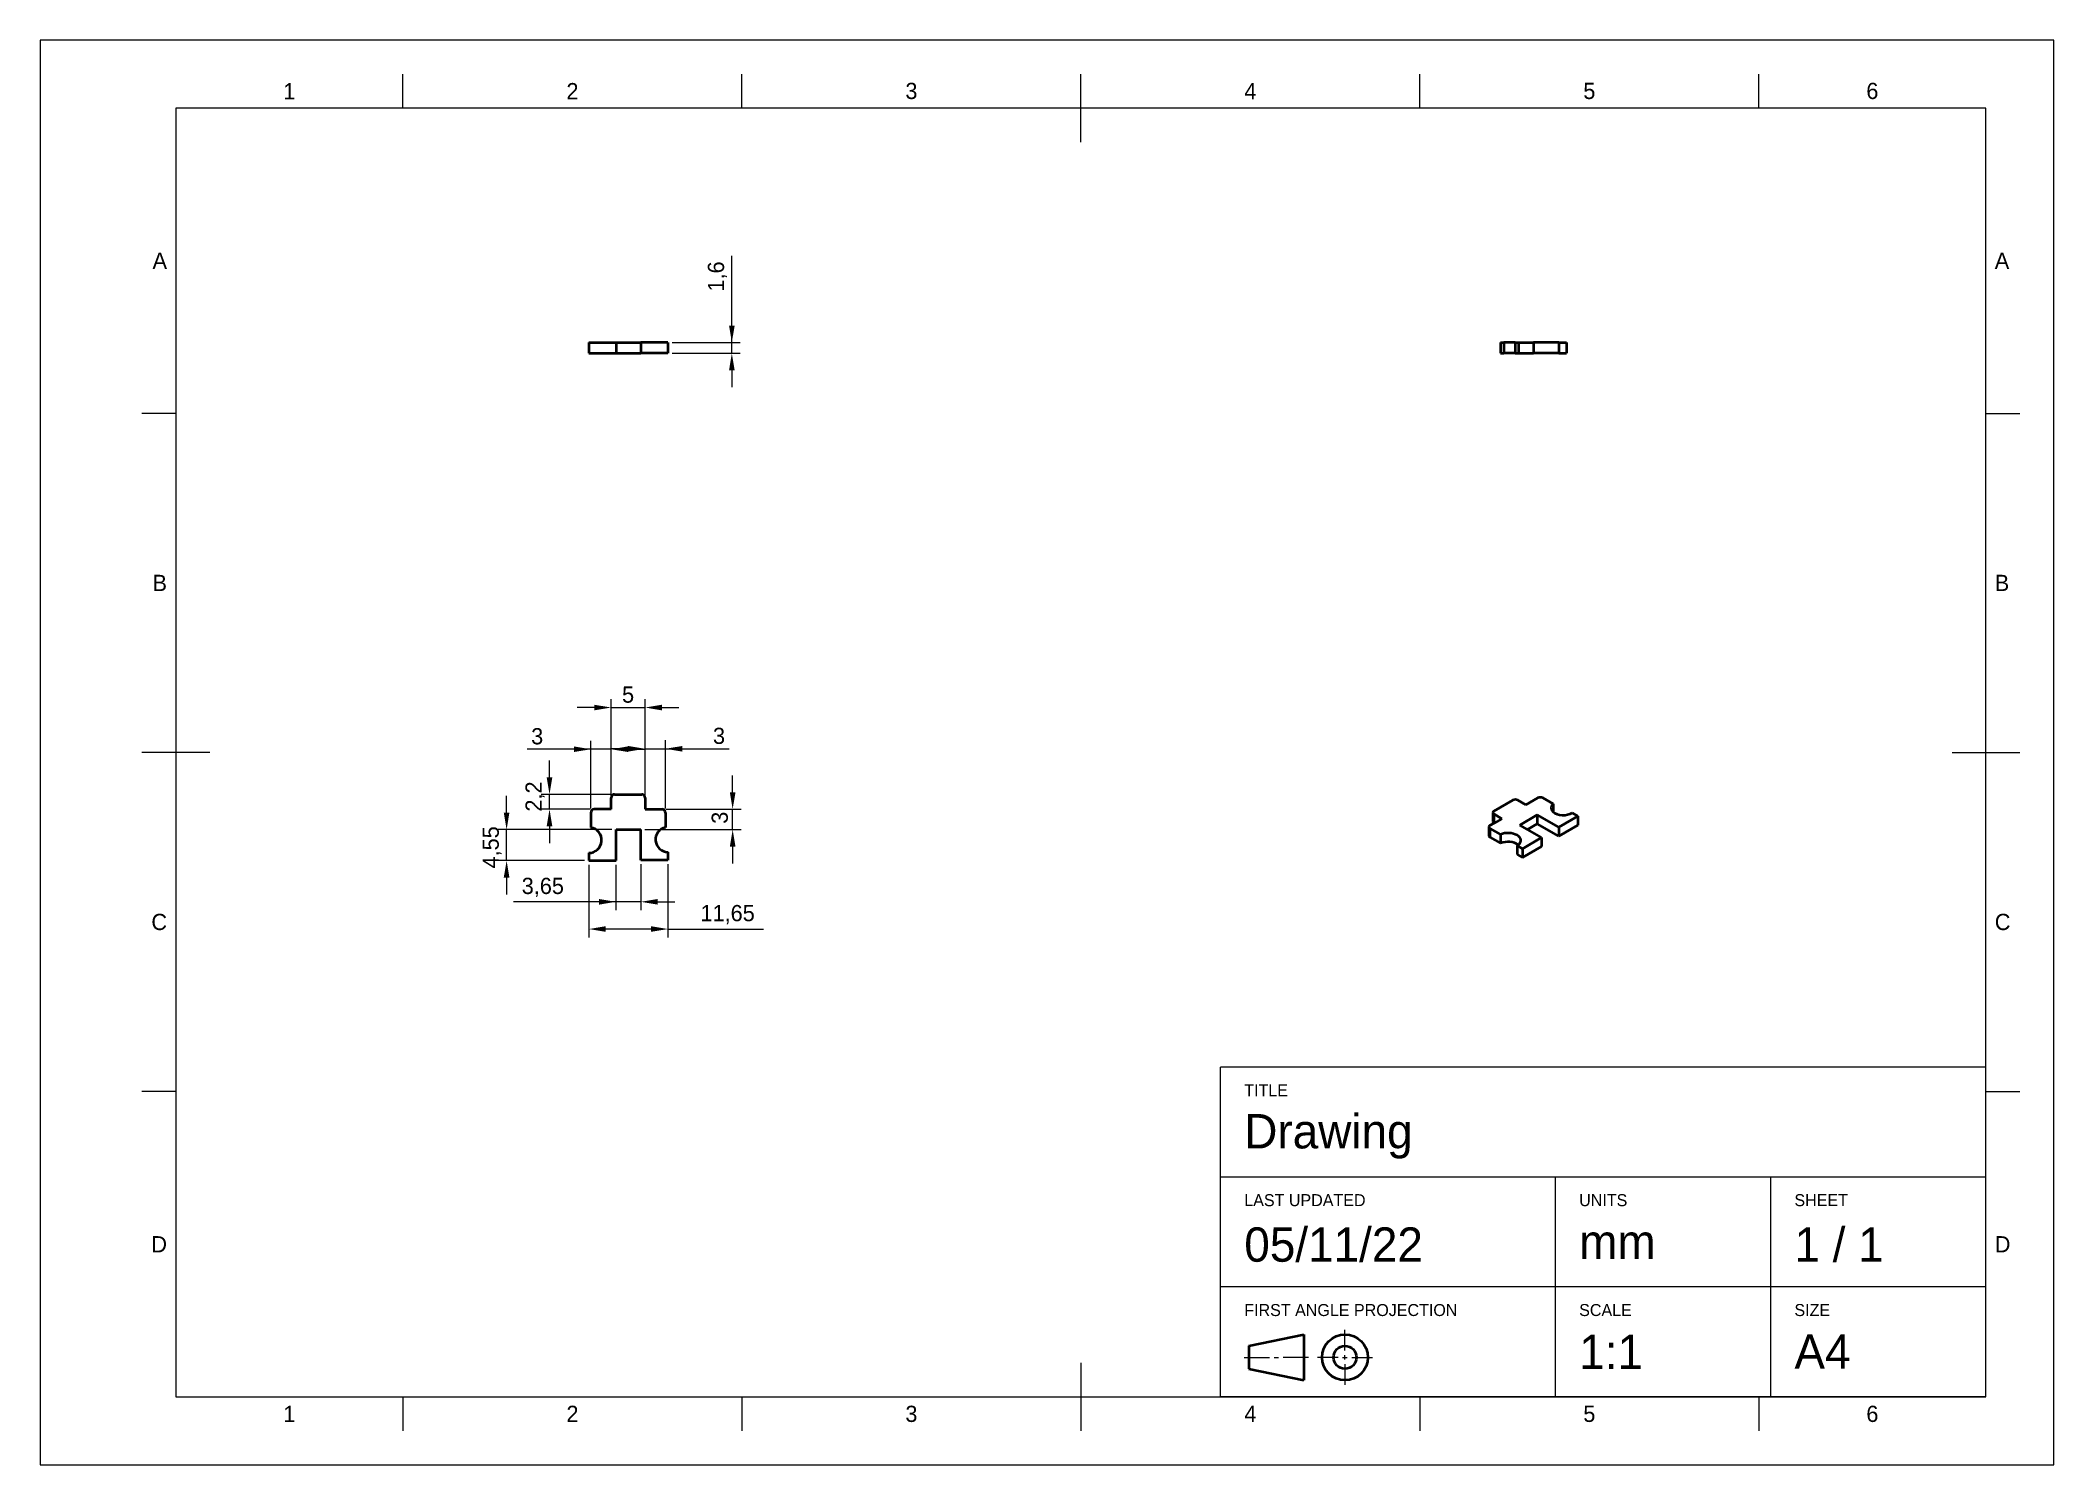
# Paper-space layout 'Sheet' of a CAD drawing. Header units: millimetres. Extents: x 0 to 297, y 0 to 210.
# The model-space entities are those that its viewports show. They can reach past a viewport. Long polylines and large blocks are cut down to what shows.
import ezdxf

# ---------------------------------------------------------------- set-up
doc = ezdxf.new("R2010")
doc.units = ezdxf.units.MM
for name, color, linetype in [('Annotations', 7, 'Continuous'), ('Border', 7, 'Continuous'), ('Geometries', 7, 'Continuous')]:
    doc.layers.add(name, color=color, linetype=linetype)
doc.styles.add('Shapr0', font='txt', dxfattribs={"height": 2.3925})
doc.styles.add('Shapr1', font='txt', dxfattribs={"height": 2.3925})
doc.styles.add('Shapr2', font='txt', dxfattribs={"height": 2.3925})
doc.styles.add('Shapr4', font='txt', dxfattribs={"height": 2.3925})
doc.dimstyles.new('ISO-25', dxfattribs={"dimtxt": 2.5, "dimasz": 2.5, "dimexe": 1.25, "dimexo": 0.625, "dimtad": 1, "dimtxsty": 'Standard', "dimcen": 2.5, "dimadec": 0, "dimazin": 0, "dimtfac": 1, "dimtmove": 0, "dimatfit": 3, "dimfxl": 1, "dimarcsym": 0})

# ---------------------------------------------------------------- blocks, each defined once
blk = doc.blocks.new('*D2')
at = {"layer": 'Annotations', "color": 0, "linetype": 'Continuous', "lineweight": 15}
for p, q in [((80.92, 88.45), (80.92, 77.72)), ((92.58, 88.53), (92.58, 77.72)), ((90.08, 78.97), (83.42, 78.97)), ((92.58, 78.97), (106.7, 78.97))]:
    blk.add_line(p, q, dxfattribs=at)
at = {"layer": 'Annotations', "color": 0}
for points in [[(83.42, 79.39), (83.42, 78.56), (80.92, 78.97)], [(90.08, 78.56), (90.08, 79.39), (92.58, 78.97)]]:
    blk.add_solid(points, dxfattribs=at)
at = {"layer": 'Defpoints', "color": 0}
for p in [(92.58, 89.15), (80.92, 89.07), (80.92, 78.97)]:
    blk.add_point(p, dxfattribs=at)
at = {"layer": 'Annotations', "color": 0, "lineweight": 15, "insert": (101.39, 81.1), "char_height": 2.393, "attachment_point": 5, "style": 'Shapr4'}
blk.add_mtext('11,65', dxfattribs=at)
blk = doc.blocks.new('*D3')
at = {"layer": 'Annotations', "color": 0, "linetype": 'Continuous', "lineweight": 15}
for p, q in [((81.21, 105.48), (71.8, 105.48)), ((78.71, 105.48), (76.21, 105.48)), ((81.21, 96.75), (81.21, 106.73)), ((84.21, 105.48), (81.21, 105.48)), ((84.21, 98.95), (84.21, 106.73)), ((86.71, 105.48), (89.21, 105.48))]:
    blk.add_line(p, q, dxfattribs=at)
at = {"layer": 'Annotations', "color": 0}
for points in [[(78.71, 105.07), (78.71, 105.9), (81.21, 105.48)], [(86.71, 105.9), (86.71, 105.07), (84.21, 105.48)]]:
    blk.add_solid(points, dxfattribs=at)
at = {"layer": 'Defpoints', "color": 0}
for p in [(81.21, 105.48), (84.21, 98.33), (81.21, 96.13)]:
    blk.add_point(p, dxfattribs=at)
at = {"layer": 'Annotations', "color": 0, "lineweight": 15, "insert": (73.3, 107.38), "char_height": 2.39, "attachment_point": 5, "style": 'Shapr4'}
blk.add_mtext('3', dxfattribs=at)
blk = doc.blocks.new('*D4')
at = {"layer": 'Annotations', "color": 0, "linetype": 'Continuous', "lineweight": 15}
for p, q in [((84.21, 97.25), (84.21, 112.88)), ((89.21, 97.25), (89.21, 112.88)), ((81.71, 111.63), (79.21, 111.63)), ((84.21, 111.63), (89.21, 111.63)), ((91.71, 111.63), (94.21, 111.63))]:
    blk.add_line(p, q, dxfattribs=at)
at = {"layer": 'Annotations', "color": 0}
for points in [[(81.71, 111.21), (81.71, 112.04), (84.21, 111.63)], [(91.71, 112.04), (91.71, 111.21), (89.21, 111.63)]]:
    blk.add_solid(points, dxfattribs=at)
at = {"layer": 'Defpoints', "color": 0}
for p in [(89.21, 111.63), (84.21, 96.63), (89.21, 96.63)]:
    blk.add_point(p, dxfattribs=at)
at = {"layer": 'Annotations', "color": 0, "lineweight": 15, "insert": (86.71, 113.52), "char_height": 2.39, "attachment_point": 5, "style": 'Shapr4'}
blk.add_mtext('5', dxfattribs=at)
blk = doc.blocks.new('*D5')
at = {"layer": 'Annotations', "color": 0, "linetype": 'Continuous', "lineweight": 15}
for p, q in [((86.71, 105.55), (84.21, 105.55)), ((89.21, 97.25), (89.21, 106.8)), ((89.21, 105.55), (92.21, 105.55)), ((92.21, 96.75), (92.21, 106.8)), ((92.21, 105.55), (101.62, 105.55)), ((94.71, 105.55), (97.21, 105.55))]:
    blk.add_line(p, q, dxfattribs=at)
at = {"layer": 'Annotations', "color": 0}
for points in [[(86.71, 105.13), (86.71, 105.96), (89.21, 105.55)], [(94.71, 105.96), (94.71, 105.13), (92.21, 105.55)]]:
    blk.add_solid(points, dxfattribs=at)
at = {"layer": 'Defpoints', "color": 0}
for p in [(92.21, 105.55), (89.21, 96.63), (92.21, 96.13)]:
    blk.add_point(p, dxfattribs=at)
at = {"layer": 'Annotations', "color": 0, "lineweight": 15, "insert": (100.12, 107.44), "char_height": 2.39, "attachment_point": 5, "style": 'Shapr4'}
blk.add_mtext('3', dxfattribs=at)
blk = doc.blocks.new('*D6')
at = {"layer": 'Annotations', "color": 0, "linetype": 'Continuous', "lineweight": 15}
for p, q in [((102.13, 99.13), (102.13, 101.63)), ((92.34, 96.63), (103.38, 96.63)), ((102.13, 93.63), (102.13, 96.63)), ((89.2, 93.63), (103.38, 93.63)), ((102.13, 91.13), (102.13, 88.63))]:
    blk.add_line(p, q, dxfattribs=at)
at = {"layer": 'Annotations', "color": 0}
for points in [[(101.72, 99.13), (102.55, 99.13), (102.13, 96.63)], [(102.55, 91.13), (101.72, 91.13), (102.13, 93.63)]]:
    blk.add_solid(points, dxfattribs=at)
at = {"layer": 'Defpoints', "color": 0}
for p in [(91.71, 96.63), (102.13, 96.63), (88.58, 93.63)]:
    blk.add_point(p, dxfattribs=at)
at = {"layer": 'Annotations', "color": 0, "lineweight": 15, "insert": (100.24, 95.38), "char_height": 2.39, "attachment_point": 5, "rotation": 90, "style": 'Shapr4'}
blk.add_mtext('3', dxfattribs=at)
blk = doc.blocks.new('*D7')
at = {"layer": 'Annotations', "color": 0, "linetype": 'Continuous', "lineweight": 15}
for p, q in [((84.92, 88.45), (84.92, 81.74)), ((88.58, 88.53), (88.58, 81.74)), ((84.92, 82.99), (69.79, 82.99)), ((82.42, 82.99), (79.92, 82.99)), ((88.58, 82.99), (84.92, 82.99)), ((91.08, 82.99), (93.58, 82.99))]:
    blk.add_line(p, q, dxfattribs=at)
at = {"layer": 'Annotations', "color": 0}
for points in [[(82.42, 82.57), (82.42, 83.4), (84.92, 82.99)], [(91.08, 83.4), (91.08, 82.57), (88.58, 82.99)]]:
    blk.add_solid(points, dxfattribs=at)
at = {"layer": 'Defpoints', "color": 0}
for p in [(88.58, 89.15), (84.92, 89.07), (84.92, 82.99)]:
    blk.add_point(p, dxfattribs=at)
at = {"layer": 'Annotations', "color": 0, "lineweight": 15, "insert": (74.13, 85.11), "char_height": 2.393, "attachment_point": 5, "style": 'Shapr4'}
blk.add_mtext('3,65', dxfattribs=at)
blk = doc.blocks.new('*D8')
at = {"layer": 'Annotations', "color": 0, "linetype": 'Continuous', "lineweight": 15}
for p, q in [((68.79, 96.13), (68.79, 98.63)), ((84.3, 93.63), (67.54, 93.63)), ((68.79, 89.07), (68.79, 93.63)), ((80.3, 89.07), (67.54, 89.07)), ((68.79, 86.57), (68.79, 84.07))]:
    blk.add_line(p, q, dxfattribs=at)
at = {"layer": 'Annotations', "color": 0}
for points in [[(68.37, 96.13), (69.2, 96.13), (68.79, 93.63)], [(69.2, 86.57), (68.37, 86.57), (68.79, 89.07)]]:
    blk.add_solid(points, dxfattribs=at)
at = {"layer": 'Defpoints', "color": 0}
for p in [(68.79, 93.63), (84.92, 93.63), (80.92, 89.07)]:
    blk.add_point(p, dxfattribs=at)
at = {"layer": 'Annotations', "color": 0, "lineweight": 15, "insert": (66.66, 91.01), "char_height": 2.393, "attachment_point": 5, "rotation": 90, "style": 'Shapr4'}
blk.add_mtext('4,55', dxfattribs=at)
blk = doc.blocks.new('*D9')
at = {"layer": 'Annotations', "color": 0, "linetype": 'Continuous', "lineweight": 15}
for p, q in [((75.12, 101.33), (75.12, 103.83)), ((84.09, 98.83), (73.87, 98.83)), ((75.12, 96.63), (75.12, 98.83)), ((81.09, 96.63), (73.87, 96.63)), ((75.12, 94.13), (75.12, 91.63))]:
    blk.add_line(p, q, dxfattribs=at)
at = {"layer": 'Annotations', "color": 0}
for points in [[(74.7, 101.33), (75.53, 101.33), (75.12, 98.83)], [(75.53, 94.13), (74.7, 94.13), (75.12, 96.63)]]:
    blk.add_solid(points, dxfattribs=at)
at = {"layer": 'Defpoints', "color": 0}
for p in [(75.12, 98.83), (84.71, 98.83), (81.71, 96.63)]:
    blk.add_point(p, dxfattribs=at)
at = {"layer": 'Annotations', "color": 0, "lineweight": 15, "insert": (72.99, 98.51), "char_height": 2.393, "attachment_point": 5, "rotation": 90, "style": 'Shapr4'}
blk.add_mtext('2,2', dxfattribs=at)
blk = doc.blocks.new('*D10')
at = {"layer": 'Annotations', "color": 0, "linetype": 'Continuous', "lineweight": 15}
for p, q in [((102.01, 165.45), (102.01, 178.22)), ((102.01, 167.95), (102.01, 170.45)), ((93.2, 165.45), (103.26, 165.45)), ((93.2, 163.85), (103.26, 163.85)), ((102.01, 163.85), (102.01, 165.45)), ((102.01, 161.35), (102.01, 158.85))]:
    blk.add_line(p, q, dxfattribs=at)
at = {"layer": 'Annotations', "color": 0}
for points in [[(101.6, 167.95), (102.43, 167.95), (102.01, 165.45)], [(102.43, 161.35), (101.6, 161.35), (102.01, 163.85)]]:
    blk.add_solid(points, dxfattribs=at)
at = {"layer": 'Defpoints', "color": 0}
for p in [(92.58, 165.45), (92.58, 163.85), (102.01, 165.45)]:
    blk.add_point(p, dxfattribs=at)
at = {"layer": 'Annotations', "color": 0, "lineweight": 15, "insert": (99.89, 175.18), "char_height": 2.393, "attachment_point": 5, "rotation": 90, "style": 'Shapr2'}
blk.add_mtext('1,6', dxfattribs=at)
blk = doc.blocks.new('*U11')
at = {"layer": 'Border', "linetype": 'Continuous', "lineweight": 15}
for p, q in [((287, 58.6), (174.1, 58.6)), ((174.1, 10), (174.1, 58.6)), ((287, 10), (287, 58.6)), ((287, 42.4), (174.1, 42.4)), ((223.5, 10), (223.5, 42.4)), ((255.25, 10), (255.25, 42.4)), ((287, 26.2), (174.1, 26.2)), ((192.450088, 16.837486), (192.450088, 19.875004)), ((177.6, 15.82498), (181.312522, 15.82498)), ((181.987526, 15.82498), (182.66253, 15.82498)), ((187.050056, 15.82498), (183.337534, 15.82498)), ((191.437582, 15.82498), (188.400064, 15.82498)), ((192.112586, 15.82498), (192.78759, 15.82498)), ((192.450088, 15.487478), (192.450088, 16.162482)), ((193.462594, 15.82498), (196.500112, 15.82498)), ((192.450088, 14.812474), (192.450088, 11.774956)), ((287, 10), (174.1, 10))]:
    blk.add_line(p, q, dxfattribs=at)
at = {"layer": 'Border', "linetype": 'Continuous', "lineweight": 40}
for p, q in [((178.275004, 17.51249), (186.375052, 19.2)), ((186.375052, 19.2), (186.375052, 12.44996)), ((178.275004, 17.51249), (178.275004, 14.13747)), ((178.275004, 14.13747), (186.375052, 12.44996))]:
    blk.add_line(p, q, dxfattribs=at)
for radius in [3.37502, 1.68751]:
    blk.add_circle((192.450088, 15.82498), radius, dxfattribs=at)

msp = doc.modelspace()

# ---------------------------------------------------------------- linework, layer by layer
at = {"layer": 'Border', "linetype": 'Continuous', "lineweight": 15}
for p, q in [((53.5, 200), (53.5, 205)), ((103.5, 200), (103.5, 205)), ((153.5, 195), (153.5, 205)), ((203.5, 200), (203.5, 205)), ((253.5, 200), (253.5, 205)), ((287, 200), (20, 200)), ((20, 200), (20, 10)), ((287, 10), (287, 200)), ((20, 155), (15, 155)), ((287, 155), (292, 155)), ((25, 105), (15, 105)), ((282, 105), (292, 105)), ((20, 55), (15, 55)), ((287, 55), (292, 55)), ((153.5, 15), (153.5, 5)), ((20, 10), (287, 10)), ((53.5, 10), (53.5, 5)), ((103.5, 10), (103.5, 5)), ((203.5, 10), (203.5, 5)), ((253.5, 10), (253.5, 5))]:
    msp.add_line(p, q, dxfattribs=at)
at = {"layer": 'Geometries', "linetype": 'Continuous', "lineweight": 40}
for p, q in [((80.925, 165.45), (84.925, 165.45)), ((80.925, 165.45), (80.925, 163.85)), ((80.925, 163.85), (84.925, 163.85)), ((84.925, 165.45), (88.575, 165.45)), ((84.925, 165.45), (84.925, 163.85)), ((84.925, 163.85), (88.575, 163.85)), ((88.575, 165.45), (88.575, 163.85)), ((92.575, 165.45), (88.575, 165.45)), ((92.575, 163.85), (88.575, 163.85)), ((92.575, 165.45), (92.575, 163.85)), ((215.373, 165.45), (215.873, 165.45)), ((215.373, 165.45), (215.373, 163.85)), ((215.373, 163.85), (215.873, 163.85)), ((217.573, 165.45), (215.873, 165.45)), ((215.873, 165.45), (215.873, 163.85)), ((217.573, 163.85), (215.873, 163.85)), ((217.573, 165.45), (217.573, 163.85)), ((217.573, 165.45), (218.073, 165.45)), ((217.573, 163.85), (218.073, 163.85)), ((218.073, 165.45), (220.269, 165.45)), ((218.073, 165.45), (218.073, 163.85)), ((218.073, 163.85), (220.269, 163.85)), ((220.269, 165.45), (220.269, 163.85)), ((224.007, 165.45), (220.269, 165.45)), ((224.007, 163.85), (220.269, 163.85)), ((224.007, 165.45), (225.127, 165.45)), ((224.007, 165.45), (224.007, 163.85)), ((224.007, 163.85), (225.127, 163.85)), ((225.127, 165.45), (225.127, 163.85)), ((84.211, 96.627), (84.211, 98.327)), ((84.711, 98.827), (88.711, 98.827)), ((89.211, 98.327), (89.211, 96.627)), ((219.142, 97.284), (220.91, 98.305)), ((221.617, 98.305), (223.165, 97.411)), ((81.211, 96.127), (81.211, 93.931)), ((84.211, 96.627), (81.711, 96.627)), ((89.211, 96.627), (91.711, 96.627)), ((92.211, 96.127), (92.211, 93.938)), ((214.258, 96.141), (214.258, 94.835)), ((214.404, 96.345), (217.233, 97.978)), ((214.404, 95.937), (214.404, 94.631)), ((215.606, 95.243), (214.404, 95.937)), ((215.606, 95.243), (214.475, 94.59)), ((217.94, 97.978), (219.142, 97.284)), ((218.232, 94.31), (220.813, 95.8)), ((220.813, 95.8), (220.813, 94.493)), ((223.979, 93.972), (220.813, 95.8)), ((223.165, 97.411), (223.165, 96.248)), ((226.808, 95.605), (223.979, 93.972)), ((225.977, 96.085), (226.808, 95.605)), ((226.808, 95.605), (226.808, 94.298)), ((84.925, 93.627), (88.575, 93.627)), ((84.925, 89.073), (84.925, 93.627)), ((88.575, 89.15), (88.575, 93.627)), ((213.692, 94.018), (213.692, 92.712)), ((214.475, 94.59), (213.839, 94.222)), ((213.839, 93.814), (215.392, 92.917)), ((213.839, 93.814), (213.839, 92.508)), ((213.839, 92.508), (215.392, 91.611)), ((214.475, 94.59), (214.404, 94.631)), ((215.392, 92.917), (215.392, 91.611)), ((219.364, 93.656), (218.232, 94.31)), ((218.625, 90.817), (221.453, 92.45)), ((219.364, 93.656), (220.813, 94.493)), ((221.453, 92.45), (219.364, 93.656)), ((223.979, 92.665), (220.813, 94.493)), ((221.453, 92.45), (221.453, 91.144)), ((226.808, 94.298), (223.979, 92.665)), ((223.979, 93.972), (223.979, 92.665)), ((80.925, 90.193), (80.925, 89.073)), ((92.575, 89.15), (88.575, 89.15)), ((92.575, 90.326), (92.575, 89.15)), ((217.833, 91.274), (218.625, 90.817)), ((217.833, 91.274), (217.833, 89.968)), ((217.833, 89.968), (218.625, 89.511)), ((218.625, 89.511), (221.453, 91.144)), ((218.625, 90.817), (218.625, 89.511)), ((80.925, 89.073), (84.925, 89.073))]:
    msp.add_line(p, q, dxfattribs=at)
for centre, radius, start, end in [((84.711, 98.327), 0.5, 90, 180), ((88.711, 98.327), 0.5, 0, 90), ((81.711, 96.127), 0.5, 90, 180), ((91.711, 96.127), 0.5, 0, 90), ((80.925, 92.073), 1.88, 270, 81.24249), ((92.575, 92.15), 1.825, 101.50014, 270)]:
    msp.add_arc(centre, radius, start, end, dxfattribs=at)
for centre, major_axis, start_param, end_param in [((217.586, 97.774), (-0.5, 0), 3.9269908, 5.4977871), ((221.263, 98.101), (-0.5, 0), 3.9269908, 5.4977871), ((214.758, 96.141), (-0.5, 0), 5.4977871, 6.2831853), ((214.758, 96.141), (-0.5, 0), 0, 0.7853982), ((224.686, 96.83), (-1.825, 0), 5.6985025, 6.8678681), ((224.686, 96.83), (-1.825, 0), 0.5846828, 2.3561945), ((214.192, 94.018), (-0.5, 0), 5.4977871, 6.2831853), ((214.192, 94.018), (-0.5, 0), 0, 0.7853982), ((214.192, 92.712), (-0.5, 0), 0, 0.7853982), ((214.758, 94.835), (-0.5, 0), 0, 0.7853982), ((216.504, 92.042), (-1.88, 0), 2.4958484, 5.3449397), ((216.504, 90.735), (-1.88, 0), 3.7873369, 5.3449397), ((216.504, 92.042), (-1.88, 0), 2.3561945, 2.4958484)]:
    msp.add_ellipse(centre, major_axis=major_axis, ratio=0.5773503, start_param=start_param, end_param=end_param, dxfattribs=at)

# ---------------------------------------------------------------- block references
msp.add_blockref('*U11', (0, 0))

# ---------------------------------------------------------------- texts
at = {"layer": 'Border', "linetype": 'Continuous', "lineweight": 15, "char_height": 2.393, "width": 2.3925, "style": 'Shapr0'}
for s, insert, attachment_point in [('1', (36.75, 201.304), 8), ('2', (78.5, 201.304), 8), ('3', (128.5, 201.304), 8), ('4', (178.5, 201.304), 8), ('5', (228.5, 201.304), 8), ('6', (270.25, 201.304), 8), ('A', (18.696, 177.5), 6), ('A', (288.304, 177.5), 4), ('B', (18.696, 130), 6), ('B', (288.304, 130), 4), ('C', (18.696, 80), 6), ('C', (288.304, 80), 4), ('D', (18.696, 32.5), 6), ('D', (288.304, 32.5), 4), ('1', (36.75, 8.696), 2), ('2', (78.5, 8.696), 2), ('3', (128.5, 8.696), 2), ('4', (178.5, 8.696), 2), ('5', (228.5, 8.696), 2), ('6', (270.25, 8.696), 2)]:
    msp.add_mtext(s, dxfattribs=dict(at, insert=insert, attachment_point=attachment_point))
at = {"layer": 'Border', "linetype": 'Continuous', "lineweight": 15, "attachment_point": 7, "style": 'Shapr1'}
for s, insert, char_height in [('TITLE', (177.6, 54.33), 1.7705), ('Drawing', (177.6, 45.108), 5.0625), ('LAST UPDATED', (177.6, 38.092), 1.77045), ('UNITS', (227, 38.092), 1.7705), ('SHEET', (258.75, 38.092), 1.7705), ('05/11/22', (177.6, 29.856), 5.0625), ('mm', (227, 30.337), 5.0625), ('1 / 1', (258.75, 29.856), 5.0625), ('FIRST ANGLE PROJECTION', (177.6, 21.892), 1.77045), ('SCALE', (227, 21.892), 1.7705), ('SIZE', (258.75, 21.892), 1.7705), ('1:1', (227, 14.116), 5.0625), ('A4', (258.75, 14.137), 5.0625)]:
    msp.add_mtext(s, dxfattribs=dict(at, insert=insert, char_height=char_height))

# ---------------------------------------------------------------- dimensions: what is measured, and where the dimension line sits
at = {"layer": 'Annotations', "linetype": 'Continuous', "lineweight": 15}
for base, p1, p2, angle, override, picture, middle in [((102.013, 165.45), (92.575, 163.85), (92.575, 165.45), 270, {"dimscale": 1, "dimgap": 0.7, "dimdec": 2, "dimlfac": 1, "dimzin": 8, "dimdsep": 44, "dimtxsty": 'Shapr2', "dimse1": 0, "dimse2": 0, "dimfrac": 2, "dimlwd": 15, "dimlwe": 15}, '*D10', (102.013, 175.181)), ((75.116, 98.827), (81.711, 96.627), (84.711, 98.827), 270, {"dimscale": 1, "dimgap": 0.7, "dimdec": 2, "dimlfac": 1, "dimzin": 8, "dimdsep": 44, "dimtxsty": 'Shapr4', "dimse1": 0, "dimse2": 0, "dimfrac": 2, "dimlwd": 15, "dimlwe": 15}, '*D9', (75.116, 98.512)), ((102.135, 96.627), (88.575, 93.627), (91.711, 96.627), 90, {"dimscale": 1, "dimgap": 0.7, "dimdec": 2, "dimlfac": 1, "dimzin": 8, "dimdsep": 44, "dimtxsty": 'Shapr4', "dimse1": 0, "dimse2": 0, "dimfrac": 2, "dimlwd": 15, "dimlwe": 15}, '*D6', (102.135, 95.38)), ((68.787, 93.627), (80.925, 89.073), (84.925, 93.627), 90, {"dimscale": 1, "dimgap": 0.7, "dimdec": 2, "dimlfac": 1, "dimzin": 8, "dimdsep": 44, "dimtxsty": 'Shapr4', "dimse1": 0, "dimse2": 0, "dimfrac": 2, "dimlwd": 15, "dimlwe": 15}, '*D8', (68.787, 91.014))]:
    dim = msp.add_linear_dim(base=base, p1=p1, p2=p2, angle=angle, dimstyle='ISO-25', override=override, dxfattribs=at)
    dim.commit()
    dim.dimension.update_dxf_attribs({"geometry": picture, "text_midpoint": middle, "dimtype": 160})
for base, p1, p2, picture, middle in [((89.211, 111.627), (84.211, 96.627), (89.211, 96.627), '*D4', (86.711, 111.627)), ((81.211, 105.483), (84.211, 98.327), (81.211, 96.127), '*D3', (73.3, 105.483)), ((92.211, 105.548), (89.211, 96.627), (92.211, 96.127), '*D5', (100.123, 105.548)), ((84.925, 82.988), (88.575, 89.15), (84.925, 89.073), '*D7', (74.131, 82.988)), ((80.925, 78.973), (92.575, 89.15), (80.925, 89.073), '*D2', (101.39, 78.973))]:
    dim = msp.add_linear_dim(base=base, p1=p1, p2=p2, dimstyle='ISO-25', override={"dimscale": 1, "dimgap": 0.7, "dimdec": 2, "dimlfac": 1, "dimzin": 8, "dimdsep": 44, "dimtxsty": 'Shapr4', "dimse1": 0, "dimse2": 0, "dimfrac": 2, "dimlwd": 15, "dimlwe": 15}, dxfattribs=at)
    dim.commit()
    dim.dimension.update_dxf_attribs({"geometry": picture, "text_midpoint": middle, "dimtype": 160})

psp = doc.layouts.new('Sheet')

# ---------------------------------------------------------------- viewports
at = {"layer": '0'}
psp.add_viewport(center=(148.5, 105), size=(297, 210), view_center_point=(148.5, 105), view_height=210, dxfattribs=at)

doc.saveas('drawing.dxf')
